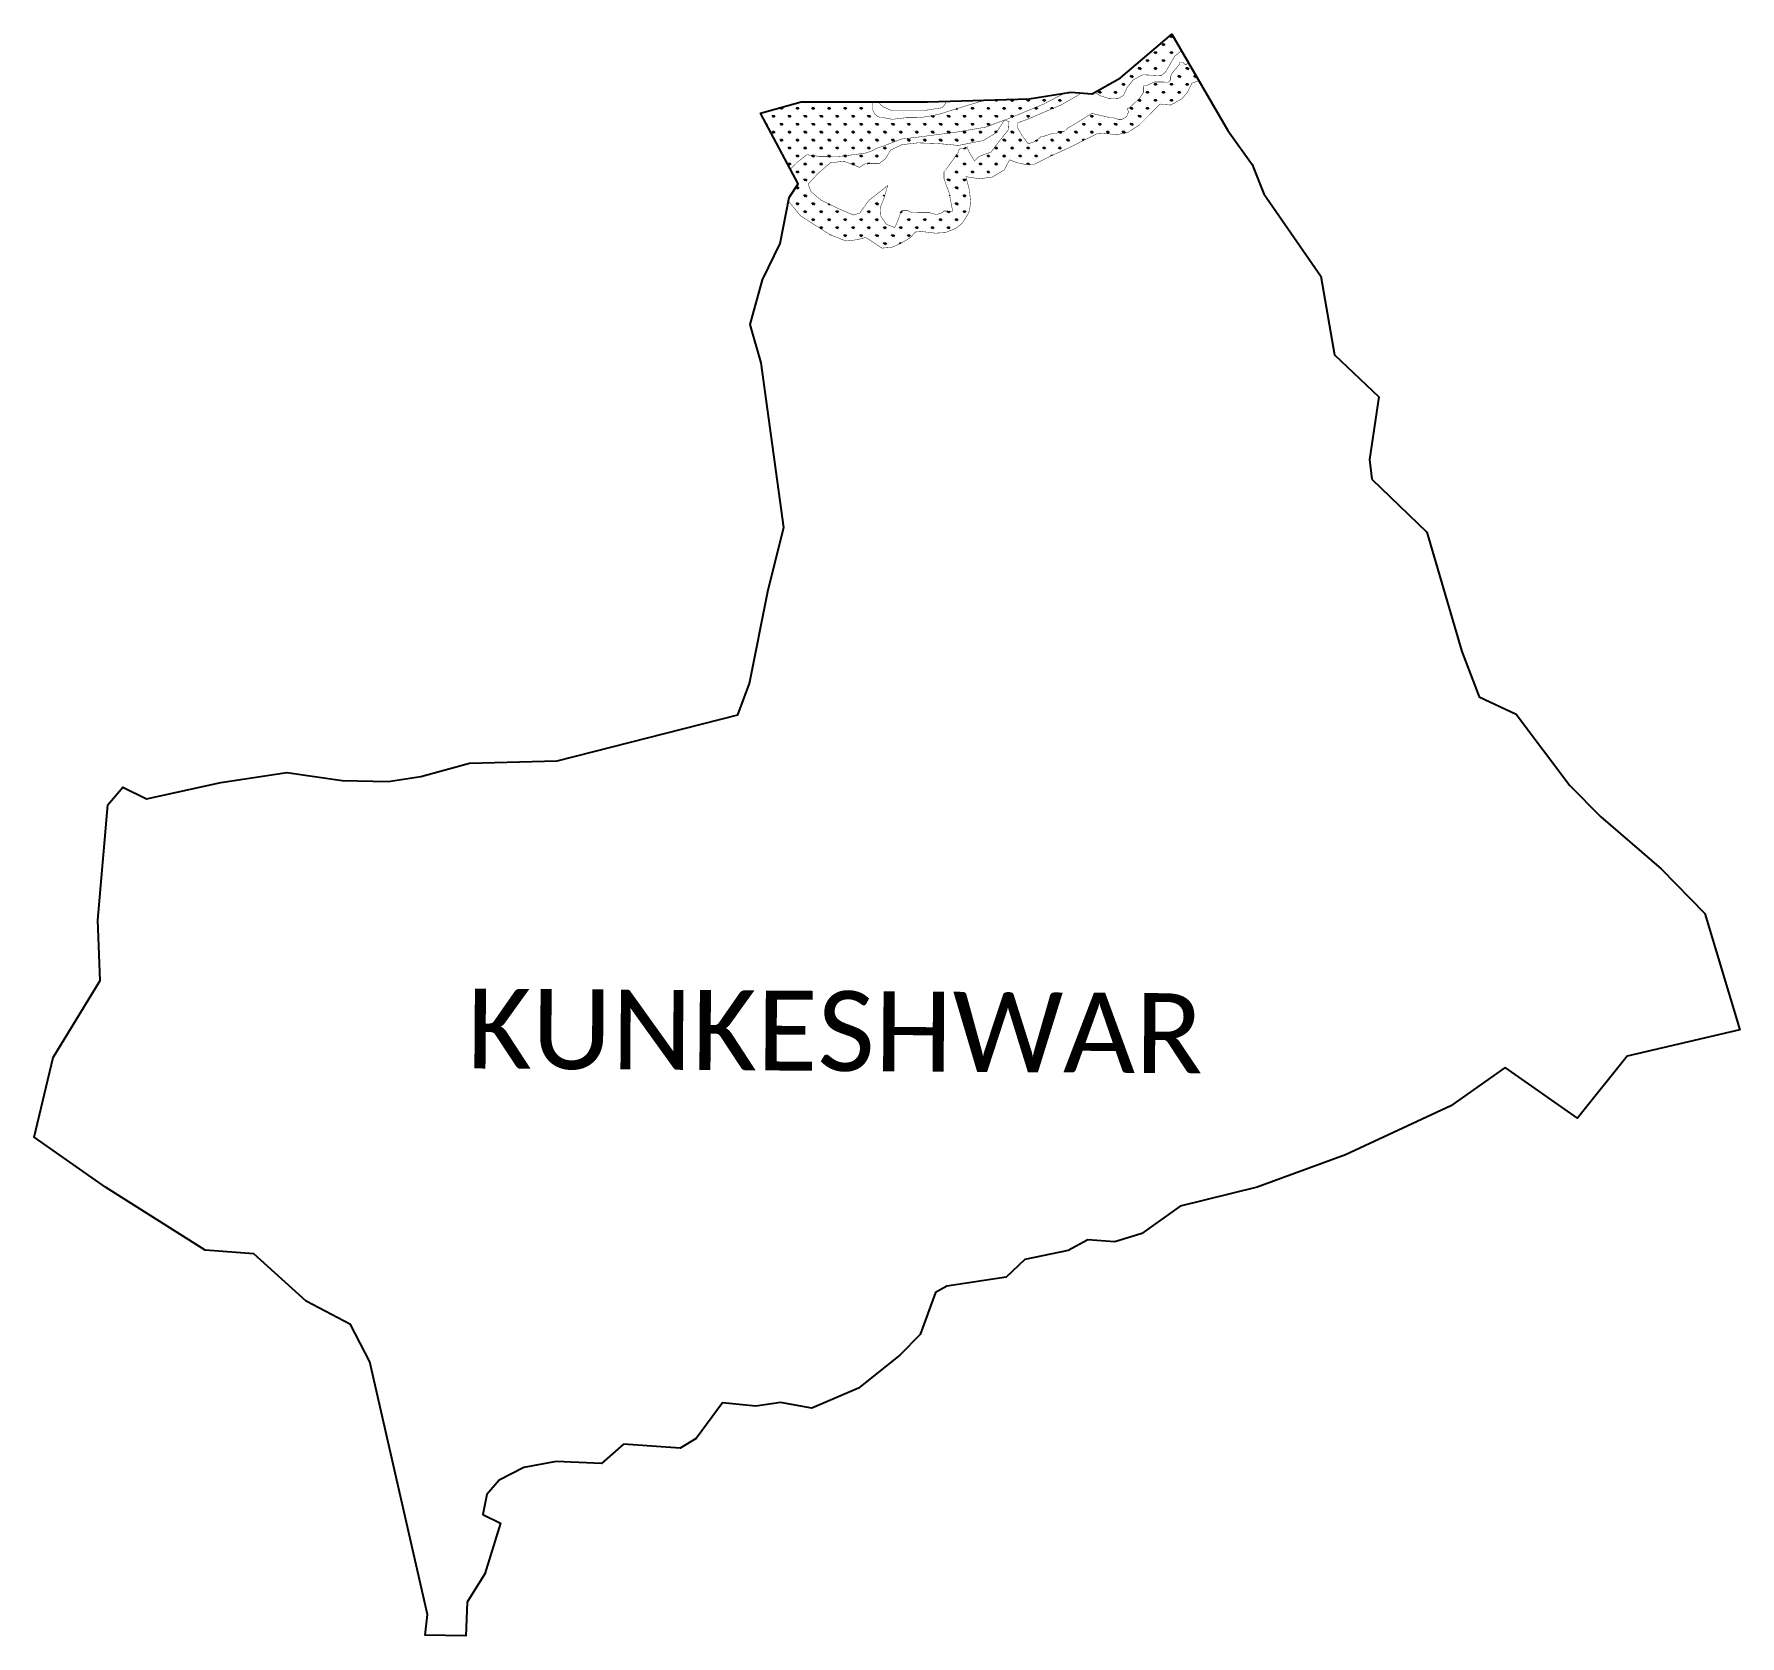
# Model space of a CAD drawing. Header units: metres. Extents: x 327601 to 331451, y 1805680 to 1809296.
import ezdxf

# ---------------------------------------------------------------- set-up
doc = ezdxf.new("R2010")
doc.units = ezdxf.units.M
for name, color, linetype in [('MANGROOVES BUFFER ZONE', 120, 'Continuous'), ('village', 3, 'Continuous'), ('VILLAGE NAME', 250, 'Continuous')]:
    doc.layers.add(name, color=color, linetype=linetype)

msp = doc.modelspace()

# ---------------------------------------------------------------- hatches: boundary and pattern name
at = {"layer": 'MANGROOVES BUFFER ZONE'}
h = msp.add_hatch(dxfattribs=at)
h.set_pattern_fill('GRASS', color=256)
h.paths.add_polyline_path([(330175.3, 1809246), (330190.7, 1809258.7), (330169.1, 1809296), (330052.7, 1809197.3), (329995.3, 1809164.9), (330008.3, 1809156.5), (330024.8, 1809151.2), (330047, 1809150.2), (330059.8, 1809157.6), (330068.3, 1809176.1), (330082, 1809193.1), (330103.8, 1809204.2), (330126.6, 1809203.1), (330144.6, 1809202.1), (330154.7, 1809210.5)])
h = msp.add_hatch(dxfattribs=at)
h.set_pattern_fill('GRASS', color=256)
h.paths.add_polyline_path([(329790.5, 1808989.5), (329802.6, 1809012.3), (329819, 1809005.8), (329838.6, 1809001.8), (329859.1, 1809002.4), (329895.1, 1809020.5), (329930.2, 1809036.4), (330001.3, 1809071.6), (330013, 1809072.5), (330044, 1809068.8), (330069.7, 1809074.2), (330095.9, 1809091.2), (330142.6, 1809138.1), (330147.9, 1809137.4), (330166.3, 1809135.9), (330191.8, 1809150.1), (330204, 1809164.6), (330214.5, 1809185.5), (330229.9, 1809191), (330206.3, 1809231.8), (330206.1, 1809231.8), (330202, 1809227.8), (330198, 1809227.8), (330194, 1809231.9), (330189.9, 1809231.9), (330185.9, 1809231.9), (330185.9, 1809227.9), (330169.5, 1809207.8), (330165.4, 1809199.8), (330165.4, 1809195.7), (330165.4, 1809191.7), (330161.3, 1809187.7), (330157.3, 1809187.7), (330149.2, 1809187.8), (330145.1, 1809187.8), (330141.1, 1809187.8), (330133, 1809187.9), (330129, 1809187.9), (330112.7, 1809180), (330104.7, 1809180), (330104.6, 1809176), (330104.6, 1809172), (330104.6, 1809167.9), (330104.5, 1809163.9), (330096.4, 1809151.8), (330076, 1809131.8), (330067.9, 1809127.8), (330071.9, 1809119.7), (330067.8, 1809115.7), (330067.8, 1809111.6), (330063.7, 1809107.6), (330055.6, 1809103.6), (330047.5, 1809103.7), (330035.4, 1809107.8), (330027.3, 1809107.9), (329991, 1809116.3), (329987, 1809116.3), (329942.3, 1809088.4), (329934.2, 1809084.4), (329926, 1809076.4), (329913.9, 1809076.5), (329909.9, 1809072.5), (329905.8, 1809072.5), (329901.8, 1809072.5), (329877.5, 1809064.6), (329873.4, 1809064.7), (329869.3, 1809060.6), (329857.2, 1809052.7), (329845, 1809048.7), (329844.7, 1809048.4), (329830.8, 1809067), (329821.2, 1809083.9), (329821.2, 1809095.6), (329846.1, 1809105.1), (329918.2, 1809135.8), (329956.4, 1809157.6), (329964.5, 1809163.3), (329940.7, 1809165.1), (329927, 1809162.8), (329878, 1809137.4), (329801, 1809105.6), (329790.7, 1809101.8), (329801.2, 1809098.5), (329800.2, 1809080.6), (329778, 1809052.6), (329761.1, 1809030), (329733.7, 1809019.9), (329723.5, 1809009.2), (329711.5, 1809029.6), (329707.5, 1809037.7), (329707.6, 1809041.7), (329699.4, 1809037.7), (329691.4, 1809037.8), (329687.3, 1809033.8), (329687.3, 1809029.8), (329658.7, 1808989.6), (329654.6, 1808985.5), (329654.5, 1808981.5), (329654.5, 1808977.5), (329654.5, 1808969.4), (329666.3, 1808937), (329674.1, 1808896.5), (329666, 1808896.5), (329653.9, 1808896.6), (329649.8, 1808892.6), (329637.7, 1808888.7), (329621.5, 1808892.9), (329597.3, 1808893), (329581.1, 1808893.2), (329573.1, 1808897.3), (329569, 1808897.3), (329565, 1808897.3), (329560.9, 1808897.4), (329556.9, 1808893.4), (329552.7, 1808881.3), (329544.5, 1808861.1), (329542.7, 1808859.4), (329524.1, 1808866.9), (329512, 1808884.8), (329510.9, 1808904.3), (329519.4, 1808926.5), (329527.3, 1808953.9), (329484.6, 1808920.2), (329464.5, 1808892.2), (329450.3, 1808887.5), (329418.1, 1808901.2), (329376.9, 1808921.2), (329354.2, 1808940.7), (329347.9, 1808957.2), (329370.1, 1808981.4), (329398.6, 1809005.7), (329428.6, 1809008.9), (329450.8, 1809000.4), (329463.5, 1808995.2), (329476.7, 1809003.1), (329490.9, 1809003.6), (329508.3, 1809003.6), (329522.6, 1809014.7), (329534.2, 1809034.2), (329559, 1809046.3), (329594.9, 1809050.5), (329640.8, 1809049), (329687.2, 1809044.7), (329743.2, 1809055.8), (329772.7, 1809073.2), (329790.7, 1809101.8), (329748.3, 1809085.9), (329679.5, 1809074.3), (329590.5, 1809062.8), (329558.2, 1809059.1), (329517.6, 1809043.2), (329505.5, 1809039.3), (329489.3, 1809031.3), (329477.1, 1809027.4), (329448.8, 1809023.5), (329416.4, 1809019.8), (329372, 1809020.1), (329344.7, 1809023.7), (329321.1, 1809004.9), (329307.7, 1808991.1), (329325.6, 1808957.7), (329305.1, 1808927), (329303.7, 1808920), (329305.9, 1808915.7), (329330.8, 1808885.7), (329398.3, 1808842.7), (329433.7, 1808828.9), (329459.6, 1808832), (329477.6, 1808837), (329486.1, 1808831.7), (329514.5, 1808812.9), (329536, 1808814.7), (329556.1, 1808822.9), (329577.8, 1808835.9), (329590.2, 1808849.2), (329604.5, 1808850.3), (329634.8, 1808846.6), (329657.4, 1808847.9), (329681.1, 1808857.5), (329695.4, 1808868.7), (329710.5, 1808892.8), (329714.9, 1808913.4), (329712.2, 1808942.6), (329704.1, 1808974.2), (329733.6, 1808969.4), (329763.5, 1808973.3)])
h = msp.add_hatch(dxfattribs=at)
h.set_pattern_fill('GRASS', color=256)
h.paths.add_polyline_path([(329679.5, 1809074.3), (329748.3, 1809085.9), (329790.7, 1809101.8), (329801, 1809105.6), (329878, 1809137.4), (329927, 1809162.8), (329846.8, 1809149.6), (329736.4, 1809146.3), (329732.6, 1809142.6), (329667.8, 1809122.9), (329643.5, 1809115), (329623.2, 1809111.1), (329599, 1809107.2), (329570.7, 1809107.5), (329538.3, 1809103.7), (329514.1, 1809107.9), (329510.1, 1809107.9), (329502, 1809112), (329498, 1809116.1), (329494, 1809124.2), (329494.1, 1809128.3), (329494.1, 1809136.4), (329494.2, 1809142.8), (329332.1, 1809142.8), (329240.1, 1809117.3), (329307.7, 1808991.1), (329321.1, 1809004.9), (329344.7, 1809023.7), (329372, 1809020.1), (329416.4, 1809019.8), (329448.8, 1809023.5), (329477.1, 1809027.4), (329489.3, 1809031.3), (329505.5, 1809039.3), (329517.6, 1809043.2), (329558.2, 1809059.1), (329590.5, 1809062.8)])

# ---------------------------------------------------------------- linework, layer by layer
at = {"color": 3}
msp.add_lwpolyline([(329846.8, 1809149.6), (329940.7, 1809165.1)], dxfattribs=at)
at = {"layer": 'MANGROOVES BUFFER ZONE', "const_width": 1}
for points in [[(330206.3, 1809231.8), (330206.1, 1809231.8), (330202, 1809227.8), (330198, 1809227.8), (330194, 1809231.9), (330189.9, 1809231.9), (330185.9, 1809231.9), (330185.9, 1809227.9), (330169.5, 1809207.8), (330165.4, 1809199.8), (330165.4, 1809195.7), (330165.4, 1809191.7), (330161.3, 1809187.7), (330157.3, 1809187.7), (330149.2, 1809187.8), (330145.1, 1809187.8), (330141.1, 1809187.8), (330133, 1809187.9), (330129, 1809187.9), (330112.7, 1809180), (330104.7, 1809180), (330104.6, 1809176), (330104.6, 1809172), (330104.6, 1809167.9), (330104.5, 1809163.9), (330096.4, 1809151.8), (330076, 1809131.8), (330067.9, 1809127.8), (330071.9, 1809119.7), (330067.8, 1809115.7), (330067.8, 1809111.6), (330063.7, 1809107.6), (330055.6, 1809103.6), (330047.5, 1809103.7), (330035.4, 1809107.8), (330027.3, 1809107.9), (329991, 1809116.3), (329987, 1809116.3), (329942.3, 1809088.4), (329934.2, 1809084.4), (329926, 1809076.4), (329913.9, 1809076.5), (329909.9, 1809072.5), (329905.8, 1809072.5), (329901.8, 1809072.5), (329877.5, 1809064.6), (329873.4, 1809064.7), (329869.3, 1809060.6), (329857.2, 1809052.7), (329845, 1809048.7), (329844.7, 1809048.4), (329830.8, 1809067), (329821.2, 1809083.9), (329821.2, 1809095.6), (329846.1, 1809105.1), (329918.2, 1809135.8), (329956.4, 1809157.6), (329964.5, 1809163.3)], [(329995.3, 1809164.9), (330008.3, 1809156.5), (330024.8, 1809151.2), (330047, 1809150.2), (330059.8, 1809157.6), (330068.3, 1809176.1), (330082, 1809193.1), (330103.8, 1809204.2), (330126.6, 1809203.1), (330144.6, 1809202.1), (330154.7, 1809210.5), (330175.3, 1809246), (330190.9, 1809258.9)], [(329303.7, 1808920), (329305.9, 1808915.7), (329330.8, 1808885.7), (329398.3, 1808842.7), (329433.7, 1808828.9), (329459.6, 1808832), (329477.6, 1808837), (329486.1, 1808831.7), (329514.5, 1808812.9), (329536, 1808814.7), (329556.1, 1808822.9), (329577.8, 1808835.9), (329590.2, 1808849.2), (329604.5, 1808850.3), (329634.8, 1808846.6), (329657.4, 1808847.9), (329681.1, 1808857.5), (329695.4, 1808868.7), (329710.5, 1808892.8), (329714.9, 1808913.4), (329712.2, 1808942.6), (329704.1, 1808974.2), (329733.6, 1808969.4), (329763.5, 1808973.3), (329790.5, 1808989.5), (329802.6, 1809012.3), (329819, 1809005.8), (329838.6, 1809001.8), (329859.1, 1809002.4), (329895.1, 1809020.5), (329930.2, 1809036.4), (330001.3, 1809071.6), (330013, 1809072.5), (330044, 1809068.8), (330069.7, 1809074.2), (330095.9, 1809091.2), (330142.6, 1809138.1), (330147.9, 1809137.4), (330166.3, 1809135.9), (330191.8, 1809150.1), (330204, 1809164.6), (330214.5, 1809185.5), (330229.9, 1809191)], [(329927, 1809162.8), (329878, 1809137.4), (329801, 1809105.6), (329790.7, 1809101.8), (329801.2, 1809098.5), (329800.2, 1809080.6), (329778, 1809052.6), (329761.1, 1809030), (329733.7, 1809019.9), (329723.5, 1809009.2), (329711.5, 1809029.6), (329707.5, 1809037.7), (329707.6, 1809041.7), (329699.4, 1809037.7), (329691.4, 1809037.8), (329687.3, 1809033.8), (329687.3, 1809029.8), (329658.7, 1808989.6), (329654.6, 1808985.5), (329654.5, 1808981.5), (329654.5, 1808977.5), (329654.5, 1808969.4), (329666.3, 1808937), (329674.1, 1808896.5), (329666, 1808896.5), (329653.9, 1808896.6), (329649.8, 1808892.6), (329637.7, 1808888.7), (329621.5, 1808892.9), (329597.3, 1808893), (329581.1, 1808893.2), (329573.1, 1808897.3), (329569, 1808897.3), (329565, 1808897.3), (329560.9, 1808897.4), (329556.9, 1808893.4), (329552.7, 1808881.3), (329544.5, 1808861.1), (329542.7, 1808859.4), (329524.1, 1808866.9), (329512, 1808884.8), (329510.9, 1808904.3), (329519.4, 1808926.5), (329527.3, 1808953.9), (329484.6, 1808920.2), (329464.5, 1808892.2), (329450.3, 1808887.5), (329418.1, 1808901.2), (329376.9, 1808921.2), (329354.2, 1808940.7), (329347.9, 1808957.2), (329370.1, 1808981.4), (329398.6, 1809005.7), (329428.6, 1809008.9), (329450.8, 1809000.4), (329463.5, 1808995.2), (329476.7, 1809003.1), (329490.9, 1809003.6), (329508.3, 1809003.6), (329522.6, 1809014.7), (329534.2, 1809034.2), (329559, 1809046.3), (329594.9, 1809050.5), (329640.8, 1809049), (329687.2, 1809044.7), (329743.2, 1809055.8), (329772.7, 1809073.2), (329790.7, 1809101.8), (329748.3, 1809085.9), (329679.5, 1809074.3), (329590.5, 1809062.8), (329558.2, 1809059.1), (329517.6, 1809043.2), (329505.5, 1809039.3), (329489.3, 1809031.3), (329477.1, 1809027.4), (329448.8, 1809023.5), (329416.4, 1809019.8), (329372, 1809020.1), (329344.7, 1809023.7), (329321.1, 1809004.9), (329307.7, 1808991.1)], [(329494.2, 1809142.8), (329494.1, 1809136.4), (329494.1, 1809128.3), (329494, 1809124.2), (329498, 1809116.1), (329502, 1809112), (329510.1, 1809107.9), (329514.1, 1809107.9), (329538.3, 1809103.7), (329570.7, 1809107.5), (329599, 1809107.2), (329623.2, 1809111.1), (329643.5, 1809115), (329667.8, 1809122.9), (329732.6, 1809142.6), (329736.4, 1809146.3)], [(329689, 1809144.9), (329677.8, 1809143), (329675.8, 1809144.5)], [(329657.3, 1809144), (329657.6, 1809139), (329651.1, 1809129.9), (329608.7, 1809123.4), (329536.3, 1809123.4), (329518.2, 1809131.5), (329511.9, 1809136.2), (329507.5, 1809142.8)]]:
    msp.add_lwpolyline(points, dxfattribs=at)
at = {"layer": 'village', "color": 3}
for points in [[(329940.7, 1809165.1, 0), (329989, 1809161.4, 0), (330052.7, 1809197.3, 0), (330169.1, 1809296, 0), (330295.2, 1809078.3, 0), (330350.1, 1809001.8, 0), (330376.4, 1808935.1, 0), (330505.1, 1808749.9, 0), (330536.2, 1808572.1, 0), (330636.2, 1808477.4, 0), (330614.8, 1808335.3, 0), (330620.3, 1808290.9, 0)], [(330620.3, 1808290.9, 0), (330744.6, 1808171.6, 0), (330823.1, 1807902.4, 0), (330862.3, 1807799.7, 0), (330946.2, 1807760.9, 0), (331067.4, 1807599.4, 0), (331137, 1807529.2, 0), (331273.6, 1807411.7, 0), (331371.6, 1807311, 0), (331451, 1807048.1, 0), (331196.6, 1806988.3, 0), (331084.7, 1806848.6, 0), (330921.1, 1806962.8, 0), (330798.4, 1806876.8, 0), (330560.9, 1806765.6, 0), (330361.8, 1806692.7, 0), (330188, 1806649.7, 0), (330100.9, 1806588.2, 0), (330040.5, 1806569.3, 0), (329979.5, 1806574, 0), (329935.2, 1806549.6, 0), (329836.9, 1806529.8, 0), (329795.1, 1806489.8, 0), (329661.3, 1806469.2, 0), (329635.4, 1806455.4, 0), (329600.7, 1806360, 0), (329554.6, 1806314, 0), (329461.5, 1806238.9, 0), (329355.9, 1806193.9, 0), (329285.2, 1806206.9, 0), (329230, 1806198.6, 0), (329154.9, 1806206.4, 0), (329095, 1806125.5, 0), (329059.1, 1806103.7, 0), (328931.2, 1806113.1, 0), (328881.2, 1806068.9, 0), (328779.2, 1806073.7, 0), (328706.2, 1806059.9, 0), (328650.7, 1806031.5, 0), (328622.4, 1805999.1, 0), (328613.9, 1805953.7, 0), (328653.4, 1805934.3, 0), (328618.3, 1805820.1, 0), (328578.2, 1805756.2, 0), (328574.9, 1805679.9, 0), (328483.7, 1805681.3, 0), (328489.1, 1805728, 0), (328358.4, 1806298.6, 0), (328314.7, 1806383.1, 0), (328215.2, 1806435.9, 0), (328097, 1806542.5, 0), (327987.2, 1806550.6, 0), (327762.2, 1806692.7, 0), (327600.8, 1806806.1, 0), (327643.7, 1806985.6, 0), (327750.2, 1807159.5, 0), (327744.5, 1807295.4, 0), (327767.3, 1807556.3, 0), (327801, 1807595.6, 0), (327854.5, 1807569.7, 0), (328022.3, 1807606.5, 0), (328171.4, 1807629.4, 0), (328296.1, 1807610.7, 0), (328400, 1807609.1, 0), (328473.8, 1807619.9, 0), (328583.3, 1807650.1, 0), (328781.6, 1807655.6, 0), (329188.9, 1807758.9, 0), (329215.4, 1807830.2, 0), (329257.7, 1808041.6, 0), (329292.9, 1808182.3, 0), (329241.6, 1808553.8, 0), (329216.7, 1808640.1, 0), (329244.7, 1808741.5, 0), (329284.5, 1808823.5, 0), (329305.1, 1808927, 0), (329325.6, 1808957.7, 0), (329240.1, 1809117.3, 0), (329332.1, 1809142.8, 0), (329617.6, 1809142.8, 0), (329846.8, 1809149.6, 0)]]:
    msp.add_polyline3d(points, dxfattribs=at)

# ---------------------------------------------------------------- texts
at = {"layer": 'VILLAGE NAME', "insert": (328578.8, 1807141.4), "char_height": 180.345, "attachment_point": 1, "rotation": 359.6139}
msp.add_mtext_dynamic_manual_height_columns('{\\fCalibri|b0|i0|c0|p34;KUNKESHWAR}', width=3252.397, gutter_width=901.7, heights=[0], dxfattribs=at)

doc.saveas('drawing.dxf')
